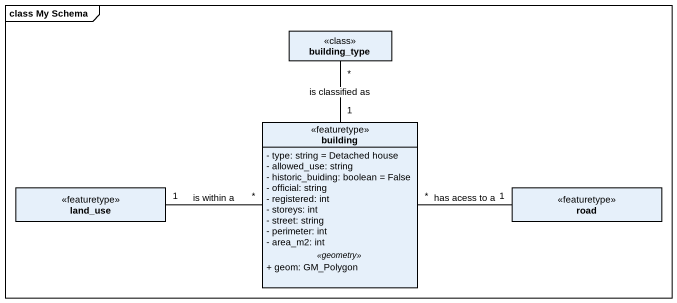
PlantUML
@startuml
mainframe class My Schema
hide circle
hide empty members
skinparam classAttributeIconSize 0
class building_type <<class>>
class building <<featuretype>> {
  - type: string = Detached house
  - allowed_use: string
  - historic_buiding: boolean = False
  - official: string
  - registered: int
  - storeys: int
  - street: string
  - perimeter: int
  - area_m2: int
  .. <<geometry>> ..
  + geom: GM_Polygon
}
class land_use <<featuretype>>
class road <<featuretype>>
building "1" -up- "*" building_type : is classified as
land_use "1" -right- "*" building : is within a
road "1" -left- "*" building : has acess to a
@enduml
